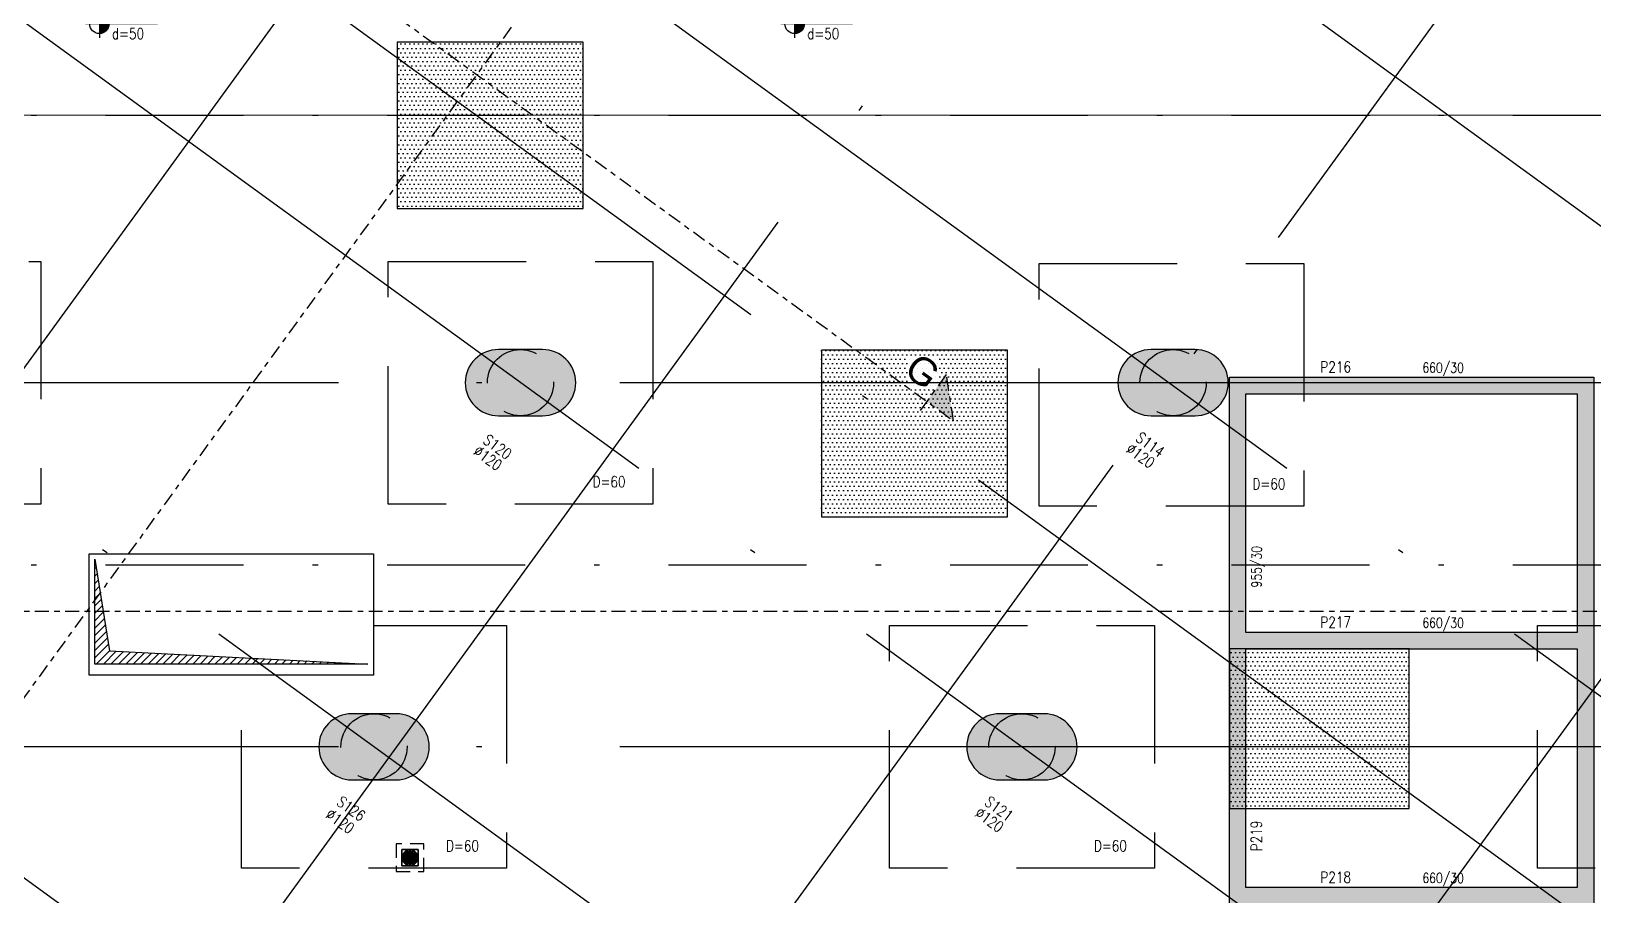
# Model space of a CAD drawing. Header units: inches. Extents: x 400392 to 401495, y 4543971 to 4544133.
# Drawn here: x 400781.95 to 400810.26, y 4544054.19 to 4544069.86 of the extents above; entities that cross this region are included whole.
import ezdxf
from ezdxf.enums import TextEntityAlignment as Align

# ---------------------------------------------------------------- set-up
doc = ezdxf.new("R2010")
doc.units = ezdxf.units.IN
doc.header["$MEASUREMENT"] = 0
for name, pattern in [('AKS', [3, 2.5, -0.25, 0, -0.25]), ('CENTER', [2, 1.25, -0.25, 0.25, -0.25]), ('CIZGI', [0.4, 0.25, -0.15]), ('CONTINU', [0]), ('DASHDOT2', [0.5, 0.25, -0.125, 0, -0.125]), ('HIDDEN', [0.375, 0.25, -0.125])]:
    doc.linetypes.add(name, pattern=pattern)
doc.layers.add('A-DETL', color=90, linetype='Continuous', lineweight=15)
doc.layers.add('A-DETL-GENF', color=92, linetype='Continuous', lineweight=9)
for name, color, linetype in [('aks prota', 2, 'AKS'), ('boşluk prota', 2, 'Continuous'), ('boşluk taraması prota', 252, 'Continuous'), ('kesit tarama prota', 252, 'Continuous'), ('kiriş prota', 6, 'Continuous'), ('kolon prota', 1, 'Continuous'), ('kolon tarama prota', 252, 'Continuous'), ('lkolon prota', 4, 'Continuous'), ('lperde prota', 4, 'Continuous'), ('perde prota', 1, 'Continuous'), ('PRT-AL-TUNEL_EKSENI', 14, 'DASHDOT2'), ('PRT-MI-a_fit_drainage', 10, 'Continuous'), ('skesit prota', 7, 'Continuous'), ('st-s_level (kot)', 6, 'Continuous'), ('st-s_levelmark (kot işareti)', 4, 'Continuous'), ('temel prota', 6, 'Continuous'), ('tkesit prota', 7, 'Continuous'), ('tkolon prota', 6, 'Continuous'), ('tperde prota', 6, 'Continuous')]:
    doc.layers.add(name, color=color, linetype=linetype)
doc.styles.add('Arial', font='Arial.ttf')
doc.styles.add('OLCU', font='romanstw.shx')
doc.styles.add('tkolon', font='romanstw.shx')
pattern_1 = [(0, (399704.383415, 4543636.88038), (0.0396875, 0.079375), [0, -0.079375])]

# ---------------------------------------------------------------- blocks, each defined once
blk = doc.blocks.new('+24.06 mekanik')
at = {"layer": 'kolon tarama prota', "color": 253}
for p, q in [((52441, 147112), (52198, 146935)), ((52198, 146935), (52441, 147112)), ((52198, 146935), (52375, 146693)), ((52375, 146693), (52198, 146935)), ((52198, 146935), (52198, 146935)), ((52322, 147012), (52333, 146996)), ((52333, 146996), (52322, 147012)), ((52322, 147012), (52322, 147012)), ((52341, 147002), (52330, 147018)), ((52330, 147018), (52341, 147002)), ((52330, 147018), (52330, 147018)), ((52333, 146996), (52333, 146996)), ((52341, 147002), (52341, 147002)), ((52348, 146976), (52360, 146960)), ((52360, 146960), (52348, 146976)), ((52348, 146976), (52348, 146976)), ((52368, 146966), (52356, 146982)), ((52356, 146982), (52368, 146966)), ((52356, 146982), (52356, 146982)), ((52360, 146960), (52360, 146960)), ((52368, 146966), (52368, 146966)), ((52375, 146939), (52386, 146923)), ((52386, 146923), (52375, 146939)), ((52375, 146939), (52375, 146939)), ((52395, 146929), (52383, 146945)), ((52383, 146945), (52395, 146929)), ((52383, 146945), (52383, 146945)), ((52445, 146935), (52429, 146923)), ((52429, 146923), (52445, 146935)), ((52617, 146869), (52441, 147112)), ((52441, 147112), (52617, 146869)), ((52441, 147112), (52441, 147112)), ((52445, 146935), (52445, 146935)), ((52482, 146962), (52465, 146950)), ((52465, 146950), (52482, 146962)), ((52465, 146950), (52465, 146950)), ((52471, 146942), (52488, 146954)), ((52488, 146954), (52471, 146942)), ((52471, 146942), (52471, 146942)), ((52482, 146962), (52482, 146962)), ((52488, 146954), (52488, 146954)), ((52518, 146988), (52502, 146977)), ((52502, 146977), (52518, 146988)), ((52502, 146977), (52502, 146977)), ((52508, 146968), (52524, 146980)), ((52524, 146980), (52508, 146968)), ((52508, 146968), (52508, 146968)), ((52518, 146988), (52518, 146988)), ((52524, 146980), (52524, 146980)), ((52308, 146836), (52292, 146824)), ((52292, 146824), (52308, 146836)), ((52292, 146824), (52292, 146824)), ((52298, 146816), (52314, 146828)), ((52314, 146828), (52298, 146816)), ((52298, 146816), (52298, 146816)), ((52308, 146836), (52308, 146836)), ((52314, 146828), (52314, 146828)), ((52344, 146862), (52328, 146850)), ((52328, 146850), (52344, 146862)), ((52328, 146850), (52328, 146850)), ((52334, 146842), (52350, 146854)), ((52350, 146854), (52334, 146842)), ((52334, 146842), (52334, 146842)), ((52344, 146862), (52344, 146862)), ((52350, 146854), (52350, 146854)), ((52381, 146889), (52365, 146877)), ((52365, 146877), (52381, 146889)), ((52365, 146877), (52365, 146877)), ((52371, 146869), (52387, 146881)), ((52387, 146881), (52371, 146869)), ((52371, 146869), (52371, 146869)), ((52375, 146693), (52617, 146869)), ((52617, 146869), (52375, 146693)), ((52375, 146693), (52375, 146693)), ((52381, 146889), (52381, 146889)), ((52386, 146923), (52386, 146923)), ((52387, 146881), (52387, 146881)), ((52395, 146929), (52395, 146929)), ((52421, 146875), (52433, 146859)), ((52433, 146859), (52421, 146875)), ((52421, 146875), (52421, 146875)), ((52429, 146923), (52429, 146923)), ((52441, 146865), (52429, 146881)), ((52429, 146881), (52441, 146865)), ((52429, 146881), (52429, 146881)), ((52433, 146859), (52433, 146859)), ((52435, 146915), (52451, 146927)), ((52451, 146927), (52435, 146915)), ((52435, 146915), (52435, 146915)), ((52441, 146865), (52441, 146865)), ((52448, 146839), (52460, 146822)), ((52460, 146822), (52448, 146839)), ((52448, 146839), (52448, 146839)), ((52451, 146927), (52451, 146927)), ((52468, 146828), (52456, 146844)), ((52456, 146844), (52468, 146828)), ((52456, 146844), (52456, 146844)), ((52460, 146822), (52460, 146822)), ((52468, 146828), (52468, 146828)), ((52474, 146802), (52486, 146786)), ((52486, 146786), (52474, 146802)), ((52474, 146802), (52474, 146802)), ((52494, 146792), (52482, 146808)), ((52482, 146808), (52494, 146792)), ((52482, 146808), (52482, 146808)), ((52486, 146786), (52486, 146786)), ((52494, 146792), (52494, 146792)), ((52617, 146869), (52617, 146869))]:
    blk.add_line(p, q, dxfattribs=at)
for centre, radius, start, end in [((52408, 146902), 140, 128.0467, 213.9533), ((52408, 146902), 140, 128.0467, 213.9533), ((52408, 146902), 120, 128.388, 213.612), ((52408, 146902), 120, 128.388, 213.612), ((52408, 146902), 100, 126, 306), ((52408, 146902), 100, 126, 306), ((52408, 146902), 95, 129.017, 212.983), ((52408, 146902), 95, 129.017, 212.983), ((52408, 146902), 90, 126, 306), ((52408, 146902), 90, 126, 306), ((52408, 146902), 140, 38.0467, 123.9533), ((52408, 146902), 140, 38.0467, 123.9533), ((52408, 146902), 75, 129.8226, 212.1774), ((52408, 146902), 75, 129.8226, 212.1774), ((52408, 146902), 120, 38.388, 123.612), ((52408, 146902), 120, 38.388, 123.612), ((52408, 146902), 100, 306, 126), ((52408, 146902), 100, 306, 126), ((52408, 146902), 59, 0, 180), ((52408, 146902), 90, 306, 126), ((52408, 146902), 90, 306, 126), ((52408, 146902), 95, 39.017, 122.983), ((52408, 146902), 95, 39.017, 122.983), ((52408, 146902), 50, 126, 306), ((52408, 146902), 50, 126, 306), ((52408, 146902), 50, 131.7392, 210.2608), ((52408, 146902), 50, 131.7392, 210.2608), ((52408, 146902), 75, 39.8226, 122.1774), ((52408, 146902), 75, 39.8226, 122.1774), ((52408, 146902), 50, 306, 126), ((52408, 146902), 50, 306, 126), ((52408, 146902), 50, 41.7392, 120.2608), ((52408, 146902), 50, 41.7392, 120.2608), ((52408, 146932), 29.5, 270, 90), ((52408, 146902), 75, 309.8226, 32.1774), ((52408, 146902), 75, 309.8226, 32.1774), ((52408, 146902), 95, 309.017, 32.983), ((52408, 146902), 95, 309.017, 32.983), ((52408, 146902), 120, 308.388, 33.612), ((52408, 146902), 120, 308.388, 33.612), ((52408, 146902), 140, 308.0467, 33.9533), ((52408, 146902), 140, 308.0467, 33.9533), ((52408, 146902), 140, 218.0467, 303.9533), ((52408, 146902), 140, 218.0467, 303.9533), ((52408, 146902), 120, 218.388, 303.612), ((52408, 146902), 120, 218.388, 303.612), ((52408, 146902), 95, 219.017, 302.983), ((52408, 146902), 95, 219.017, 302.983), ((52408, 146902), 59, 180, 0), ((52408, 146902), 75, 219.8226, 302.1774), ((52408, 146902), 75, 219.8226, 302.1774), ((52408, 146902), 50, 221.7392, 300.2608), ((52408, 146902), 50, 221.7392, 300.2608), ((52408, 146902), 30, 135.5941, 206.4059), ((52408, 146902), 30, 135.5941, 206.4059), ((52408, 146873), 29.5, 90, 270), ((52408, 146902), 30, 225.5941, 296.4059), ((52408, 146902), 30, 225.5941, 296.4059), ((52408, 146902), 30, 45.5941, 116.4059), ((52408, 146902), 30, 45.5941, 116.4059), ((52408, 146902), 30, 315.5941, 26.4059), ((52408, 146902), 30, 315.5941, 26.4059), ((52408, 146902), 50, 311.7392, 30.2608), ((52408, 146902), 50, 311.7392, 30.2608)]:
    blk.add_arc(centre, radius, start, end, dxfattribs=at)
blk = doc.blocks.new('YER SUZGECI_20x20')
at = {"color": 2}
blk.add_lwpolyline([(-20, 0), (0, 0), (0, 20), (-20, 20)], close=True, dxfattribs=at)
for points in [[(0, 20), (-20, 0)], [(-20, 20), (0, 0)]]:
    blk.add_lwpolyline(points, dxfattribs=at)
blk.add_circle((-10, 10), 7, dxfattribs=at)
blk = doc.blocks.new('PLAN_KOT')
at = {"layer": 'st-s_levelmark (kot işareti)'}
h = blk.add_hatch(color=256, dxfattribs=at)
h.paths.add_polyline_path([(0, 17.5, 0.414214), (-17.5, 0), (0, 0)])
h.paths.add_polyline_path([(17.5, 0), (0, 0), (0, -17.5, 0.414214)])
for p, q in [((105, 0), (-25, 0)), ((0, 25), (0, -25))]:
    blk.add_line(p, q, dxfattribs=at)
blk.add_circle((0, 0), 17.5, dxfattribs=at)
at = {"layer": 'st-s_level (kot)', "color": 6, "style": 'OLCU', "width": 0.8}
for tag, p in [('KOT', (22.7, 9.8)), ('DÖŞEME_KALINLIĞI', (22.7, -27.6))]:
    blk.add_attdef(tag, p, '', height=20, dxfattribs=at)

msp = doc.modelspace()

# ---------------------------------------------------------------- hatches: boundary and pattern name
at = {"layer": 'boşluk taraması prota', "ltscale": 2}
h = msp.add_hatch(dxfattribs=at)
h.set_pattern_fill('ANSI31', color=256, scale=0.03, style=0)
h.set_pattern_definition([(45, (400080.87415, 4543647.10538), (-0.067351921, 0.067351921), [])])
h.paths.add_polyline_path([(400783.099, 4544060.293), (400783.365, 4544058.631), (400788.049, 4544058.393), (400783.099, 4544058.393)])
at = {"layer": 'kesit tarama prota'}
h = msp.add_hatch(color=256, dxfattribs=at)
h.dxf.hatch_style = 1
h.paths.add_polyline_path([(400798.527, 4544063.639), (400798.66, 4544062.801), (400798.174, 4544063.154)])
at = {"layer": 'kolon tarama prota'}
h = msp.add_hatch(dxfattribs=at)
h.set_pattern_fill('DOTS', color=2, scale=0.05)
h.set_pattern_definition(pattern_1)
h.paths.add_polyline_path([(400791.95, 4544069.665), (400788.58, 4544069.665), (400788.58, 4544066.648), (400791.95, 4544066.648)])
h = msp.add_hatch(color=256, dxfattribs=at)
h.dxf.hatch_style = 1
edge = h.paths.add_edge_path()
edge.add_arc((400790.413, 4544063.493), 0.6, 90, 270)
edge.add_line((400790.413, 4544062.893), (400791.213, 4544062.893))
edge.add_arc((400791.213, 4544063.493), 0.6, 270, 450)
edge.add_line((400791.213, 4544064.093), (400790.413, 4544064.093))
h = msp.add_hatch(color=256, dxfattribs=at)
h.dxf.hatch_style = 1
edge = h.paths.add_edge_path()
edge.add_arc((400802.237, 4544063.493), 0.6, 90, 270)
edge.add_line((400802.237, 4544062.893), (400803.037, 4544062.893))
edge.add_arc((400803.037, 4544063.493), 0.6, 270, 450)
edge.add_line((400803.037, 4544064.093), (400802.237, 4544064.093))
h = msp.add_hatch(dxfattribs=at)
h.set_pattern_fill('DOTS', color=2, scale=0.05)
h.set_pattern_definition(pattern_1)
h.paths.add_polyline_path([(400799.636, 4544064.081), (400796.265, 4544064.081), (400796.265, 4544061.064), (400799.636, 4544061.064)])
h = msp.add_hatch(color=256, dxfattribs=at)
h.dxf.hatch_style = 1
h.paths.add_polyline_path([(400810.258, 4544063.593), (400803.658, 4544063.593), (400803.658, 4544054.043), (400810.258, 4544054.043)])
h.paths.add_polyline_path([(400803.958, 4544058.968), (400803.958, 4544063.293), (400809.958, 4544063.293), (400809.958, 4544058.968)], flags=16)
h.paths.add_polyline_path([(400809.958, 4544058.668), (400809.958, 4544054.343), (400803.958, 4544054.343), (400803.958, 4544058.668)], flags=16)
h = msp.add_hatch(dxfattribs=at)
h.set_pattern_fill('DOTS', color=2, scale=0.05)
h.set_pattern_definition(pattern_1)
h.paths.add_polyline_path([(400806.917, 4544058.668), (400803.658, 4544058.668), (400803.658, 4544055.774), (400806.917, 4544055.774)])
h = msp.add_hatch(color=256, dxfattribs=at)
h.dxf.hatch_style = 1
edge = h.paths.add_edge_path()
edge.add_arc((400787.759, 4544056.893), 0.6, 90, 270)
edge.add_line((400787.759, 4544056.293), (400788.559, 4544056.293))
edge.add_arc((400788.559, 4544056.893), 0.6, 270, 450)
edge.add_line((400788.559, 4544057.493), (400787.759, 4544057.493))
h = msp.add_hatch(color=256, dxfattribs=at)
h.dxf.hatch_style = 1
edge = h.paths.add_edge_path()
edge.add_arc((400799.498, 4544056.893), 0.6, 90, 270)
edge.add_line((400799.498, 4544056.293), (400800.298, 4544056.293))
edge.add_arc((400800.298, 4544056.893), 0.6, 270, 450)
edge.add_line((400800.298, 4544057.493), (400799.498, 4544057.493))

# ---------------------------------------------------------------- linework, layer by layer
at = {"layer": 'A-DETL', "color": 1, "lineweight": 5}
msp.add_lwpolyline([(400715.465, 4544068.343), (400873.914, 4544068.343)], dxfattribs=at)
at = {"layer": 'aks prota', "ltscale": 10}
for p, q in [((400840.787, 4544044.243), (400757.6, 4544104.682)), ((400829.048, 4544044.243), (400753.544, 4544099.1)), ((400819.337, 4544047.034), (400751.516, 4544096.309)), ((400817.309, 4544044.243), (400749.488, 4544093.518)), ((400773.101, 4544051.764), (400800.551, 4544089.545)), ((400805.57, 4544044.243), (400745.433, 4544087.936)), ((400780.788, 4544046.18), (400808.237, 4544083.961)), ((400786.855, 4544041.771), (400814.305, 4544079.553)), ((400800.307, 4544044.243), (400821.934, 4544074.01)), ((400877.814, 4544063.493), (400711.895, 4544063.493)), ((400877.814, 4544056.893), (400711.895, 4544056.893))]:
    msp.add_line(p, q, dxfattribs=at)
at = {"layer": 'boşluk prota', "ltscale": 0.05}
msp.add_lwpolyline([(400783.099, 4544060.293), (400783.365, 4544058.631), (400788.049, 4544058.393), (400783.099, 4544058.393)], close=True, dxfattribs=at)
at = {"layer": 'kiriş prota'}
msp.add_lwpolyline([(400782.999, 4544060.393), (400788.149, 4544060.393), (400788.149, 4544058.193), (400782.999, 4544058.193)], close=True, dxfattribs=at)
at = {"layer": 'kolon prota', "color": 1}
for points in [[(400790.413, 4544064.093, 1), (400790.413, 4544062.893), (400791.213, 4544062.893, 1), (400791.213, 4544064.093)], [(400802.237, 4544064.093, 1), (400802.237, 4544062.893), (400803.037, 4544062.893, 1), (400803.037, 4544064.093)], [(400787.759, 4544057.493, 1), (400787.759, 4544056.293), (400788.559, 4544056.293, 1), (400788.559, 4544057.493)], [(400799.498, 4544057.493, 1), (400799.498, 4544056.293), (400800.298, 4544056.293, 1), (400800.298, 4544057.493)]]:
    msp.add_lwpolyline(points, format="xyb", close=True, dxfattribs=at)
at = {"layer": 'kolon prota', "color": 5, "linetype": 'HIDDEN', "ltscale": 5}
for centre in [(400790.813, 4544063.493), (400802.637, 4544063.493), (400788.159, 4544056.893), (400799.898, 4544056.893)]:
    msp.add_circle(centre, 0.6, dxfattribs=at)
at = {"layer": 'perde prota'}
msp.add_lwpolyline([(400803.658, 4544063.593), (400810.258, 4544063.593), (400810.258, 4544054.043), (400803.658, 4544054.043)], close=True, dxfattribs=at)
for points in [[(400803.958, 4544058.968), (400803.958, 4544063.293), (400809.958, 4544063.293), (400809.958, 4544058.968)], [(400809.958, 4544058.968), (400803.958, 4544058.968)], [(400809.958, 4544058.668), (400809.958, 4544054.343), (400803.958, 4544054.343), (400803.958, 4544058.668)], [(400803.958, 4544058.668), (400809.958, 4544058.668)]]:
    msp.add_lwpolyline(points, dxfattribs=at)
at = {"layer": 'PRT-AL-TUNEL_EKSENI', "ltscale": 10}
for p, q in [((400795.957, 4544044.243), (400742.112, 4544083.365)), ((400711.895, 4544068.343), (400877.814, 4544068.343)), ((400711.895, 4544060.193), (400877.814, 4544060.193))]:
    msp.add_line(p, q, dxfattribs=at)
at = {"layer": 'PRT-MI-a_fit_drainage', "color": 2, "linetype": 'CIZGI'}
msp.add_lwpolyline([(400788.561, 4544055.133), (400788.561, 4544054.633), (400789.061, 4544054.633), (400789.061, 4544055.133)], close=True, dxfattribs=at)
at = {"layer": 'skesit prota', "linetype": 'CENTER', "ltscale": 0.2}
for p, q in [((400798.527, 4544063.639), (400797.998, 4544062.911)), ((400798.66, 4544062.801), (400798.527, 4544063.639))]:
    msp.add_line(p, q, dxfattribs=at)
for points in [[(400750.34, 4544097.907), (400798.66, 4544062.801)], [(400750.34, 4544097.907), (400798.66, 4544062.801)], [(400806.807, 4544092.183), (400768.387, 4544039.302)], [(400707.214, 4544059.35), (400873.995, 4544059.35)]]:
    msp.add_lwpolyline(points, dxfattribs=at)
at = {"layer": 'temel prota'}
for points in [[(400788.58, 4544069.665), (400788.58, 4544066.648), (400791.95, 4544066.648), (400791.95, 4544069.665)], [(400796.265, 4544064.081), (400796.265, 4544061.064), (400799.636, 4544061.064), (400799.636, 4544064.081)], [(400803.658, 4544058.668), (400803.658, 4544055.774), (400806.917, 4544055.774), (400806.917, 4544058.668)]]:
    msp.add_lwpolyline(points, close=True, dxfattribs=at)
at = {"layer": 'temel prota', "linetype": 'HIDDEN', "ltscale": 10}
for points in [[(400778.156, 4544065.693), (400782.124, 4544065.693), (400782.124, 4544061.293), (400777.324, 4544061.293), (400777.324, 4544063.493)], [(400788.149, 4544059.093), (400790.559, 4544059.093), (400790.559, 4544054.693), (400785.759, 4544054.693), (400785.759, 4544058.193)]]:
    msp.add_lwpolyline(points, dxfattribs=at)
for points in [[(400788.413, 4544065.693), (400793.213, 4544065.693), (400793.213, 4544061.293), (400788.413, 4544061.293)], [(400800.208, 4544065.653), (400805.008, 4544065.653), (400805.008, 4544061.253), (400800.208, 4544061.253)], [(400797.498, 4544059.093), (400802.298, 4544059.093), (400802.298, 4544054.693), (400797.498, 4544054.693)], [(400809.237, 4544059.093), (400814.037, 4544059.093), (400814.037, 4544054.693), (400809.237, 4544054.693)]]:
    msp.add_lwpolyline(points, close=True, dxfattribs=at)

# ---------------------------------------------------------------- block references
at = {"layer": 'A-DETL-GENF', "xscale": 0.001, "yscale": 0.001, "zscale": 0.001, "rotation": 323.9999999999982}
msp.add_blockref('+24.06 mekanik', (400660.065, 4543966.842), dxfattribs=at)
at = {"layer": 'PRT-MI-a_fit_drainage', "color": 2, "xscale": 0.01, "yscale": 0.01, "zscale": 0.01, "rotation": 269.9905996631218}
msp.add_blockref('YER SUZGECI_20x20', (400788.711, 4544054.783), dxfattribs=at)
at = {"layer": 'st-s_level (kot)', "linetype": 'CONTINU', "ltscale": 0.1, "xscale": 0.01, "yscale": 0.01, "zscale": 0.01}
for p in [(400783.183, 4544069.996), (400795.78, 4544069.996)]:
    msp.add_blockref('PLAN_KOT', p, dxfattribs=at).add_auto_attribs({'KOT': '+24.06', 'DÖŞEME_KALINLIĞI': 'd=50'})

# ---------------------------------------------------------------- texts
at = {"layer": 'lkolon prota', "style": 'tkolon', "width": 0.8}
for p in [(400789.941, 4544062.209), (400801.768, 4544062.25), (400787.264, 4544055.625), (400799.028, 4544055.65)]:
    msp.add_text('%%C120', height=0.2, rotation=324, dxfattribs=at).set_placement(p)
at = {"layer": 'lperde prota', "style": 'tkolon', "width": 0.8}
for s, rotation, p in [('660/30', 359.6395, (400807.153, 4544063.768)), ('955/30', 89.6395, (400804.148, 4544059.781)), ('955/30', 89.6395, (400804.148, 4544059.781)), ('660/30', 359.6395, (400807.153, 4544059.143)), ('660/30', 359.6395, (400807.153, 4544054.518)), ('660/30', 359.6395, (400807.153, 4544054.518))]:
    msp.add_text(s, height=0.18, rotation=rotation, dxfattribs=at).set_placement(p, align=Align.MIDDLE_LEFT)
at = {"layer": 'st-s_level (kot)', "color": 6, "style": 'OLCU', "width": 0.8}
for p in [(400792.119, 4544061.598), (400804.076, 4544061.558), (400789.464, 4544054.998), (400801.203, 4544054.998)]:
    msp.add_attdef('D=60', p, '', height=0.2, dxfattribs=at)
at = {"layer": 'tkesit prota', "style": 'Arial'}
msp.add_text('G', height=0.5, rotation=324, dxfattribs=at).set_placement((400797.735, 4544063.658))
at = {"layer": 'tkolon prota', "style": 'tkolon', "width": 0.8}
for s, p in [('S120', (400790.116, 4544062.411)), ('S114', (400801.943, 4544062.452)), ('S126', (400787.464, 4544055.852)), ('S121', (400799.203, 4544055.852))]:
    msp.add_text(s, height=0.2, rotation=324, dxfattribs=at).set_placement(p)
at = {"layer": 'tperde prota', "style": 'tkolon', "width": 0.8}
for s, rotation, p in [('P216', 0.4693, (400805.306, 4544063.775)), ('P217', 0.4693, (400805.306, 4544059.15)), ('P219', 90.4693, (400804.149, 4544054.999)), ('P218', 0.4693, (400805.306, 4544054.525))]:
    msp.add_text(s, height=0.2, rotation=rotation, dxfattribs=at).set_placement(p, align=Align.MIDDLE_LEFT)

doc.saveas('drawing.dxf')
